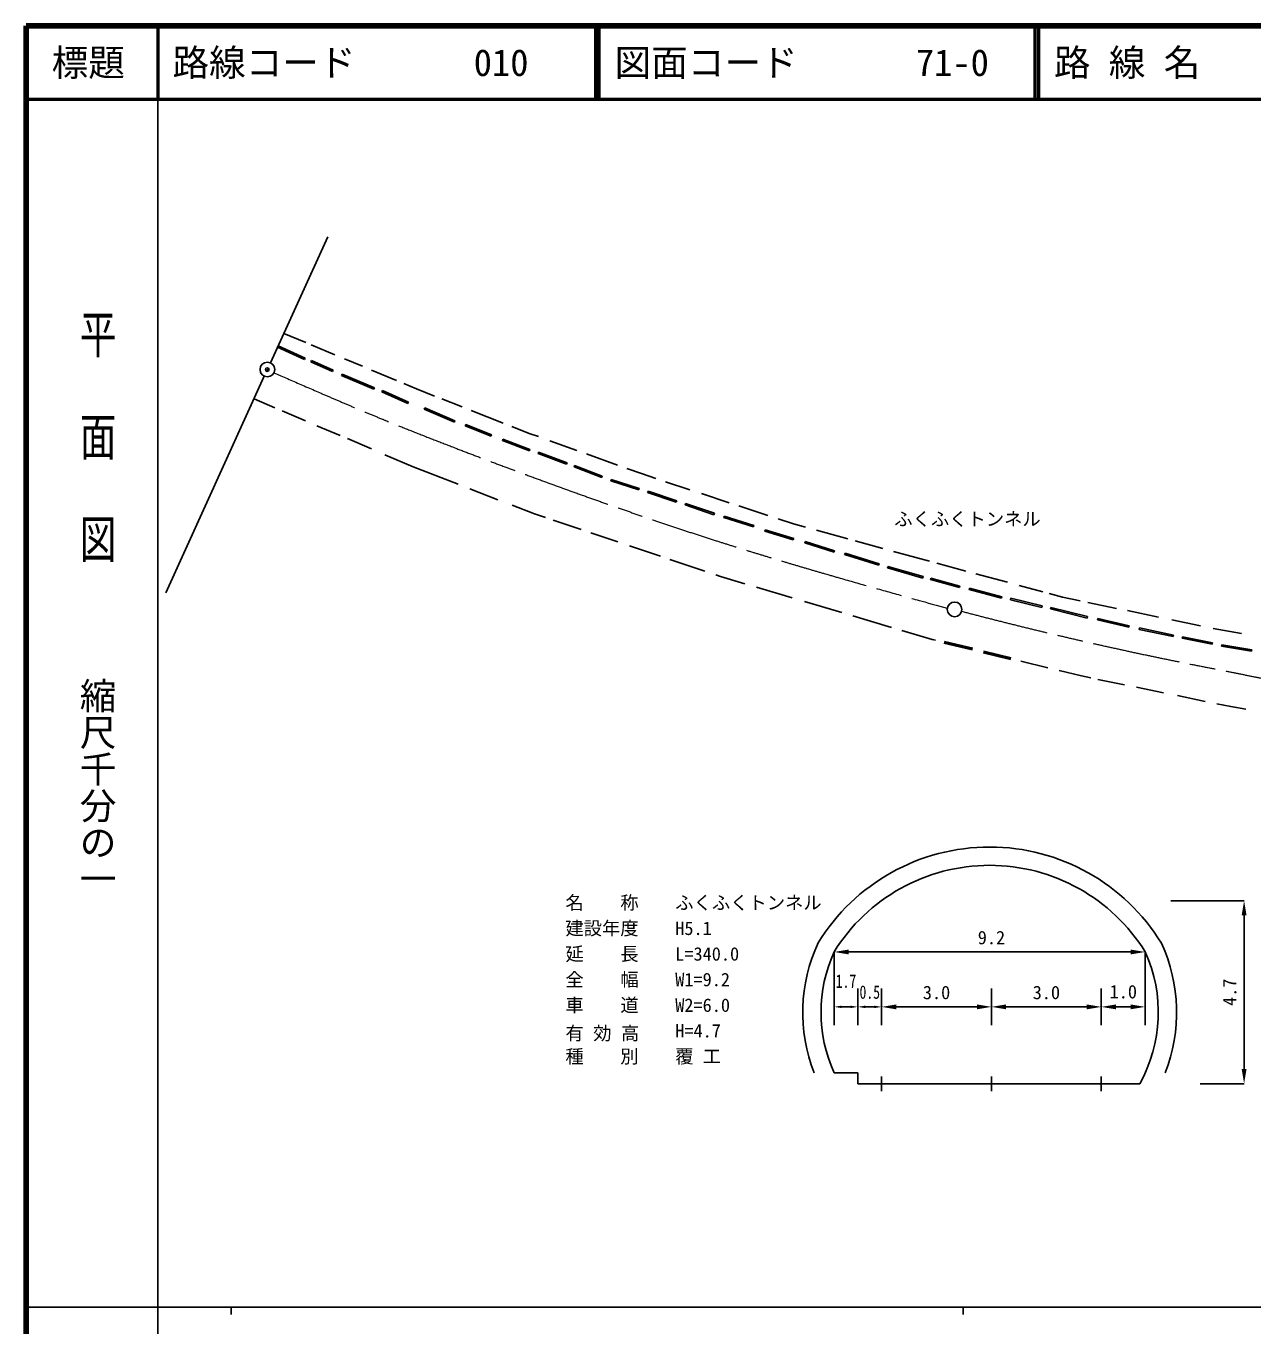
# Model space of a CAD drawing. Units: millimetres, scale not verified. Extents: x 40000 to 680000, y 20000 to 380000.
# Drawn here: x 40000 to 207562, y 202409 to 380000 of the extents above; entities that cross this region are included whole.
import ezdxf
from ezdxf.enums import TextEntityAlignment as Align

# ---------------------------------------------------------------- set-up
doc = ezdxf.new("R2010")
doc.units = ezdxf.units.MM
doc.header["$LTSCALE"] = 1000
doc.header["$PDMODE"] = 32
doc.header["$PDSIZE"] = 500
doc.linetypes.add('CHAIN', pattern=[18.5, 12, -1.5, 3.5, -1.5])
for name, color, linetype, lineweight in [('M-BGD', 7, 'Continuous', 25), ('M-BMK', 2, 'CHAIN', 13), ('M-BMK-SRVR', 3, 'Continuous', 25), ('M-STR-STR1', 1, 'Continuous', 25), ('M-TTL', 2, 'Continuous', 140), ('M-TTL-BAND', 7, 'Continuous', 25), ('M-TTL-FRAM', 2, 'Continuous', 50), ('M-TTL-LINE', 7, 'Continuous', 50)]:
    doc.layers.add(name, color=color, linetype=linetype, lineweight=lineweight)
doc.layers.add('M-OTRS', color=6, linetype='Continuous')
doc.layers.add('M-TTL-TXT', color=7, linetype='Continuous')
doc.styles.add('@ＭＳ ゴシック', font='')
doc.styles.add('ＭＳ ゴシック', font='')
doc.styles.get('@ＭＳ ゴシック').set_extended_font_data('@MS Gothic')
doc.styles.get('ＭＳ ゴシック').set_extended_font_data('MS Gothic')

msp = doc.modelspace()

# ---------------------------------------------------------------- hatches: boundary and pattern name
at = {"layer": 'M-STR-STR1'}
for points in [[(206351, 260505), (206018, 258505), (206684, 258505)], [(150351, 253505), (152351, 253172), (152351, 253839)], [(192851, 253505), (190851, 253839), (190851, 253172)], [(150351, 246005), (151351, 245839), (151351, 246172)], [(153601, 246005), (152601, 246172), (152601, 245839)], [(153601, 246005), (154601, 245839), (154601, 246172)], [(156851, 246005), (155851, 246172), (155851, 245839)], [(156851, 246005), (158851, 245672), (158851, 246339)], [(171851, 246005), (169851, 246339), (169851, 245672)], [(171851, 246005), (173851, 245672), (173851, 246339)], [(186851, 246005), (184851, 246339), (184851, 245672)], [(186851, 246005), (188851, 245672), (188851, 246339)], [(192851, 246005), (190851, 246339), (190851, 245672)], [(206351, 235505), (206684, 237505), (206018, 237505)]]:
    msp.add_hatch(color=256, dxfattribs=at).paths.add_polyline_path(points)

# ---------------------------------------------------------------- linework, layer by layer
at = {"layer": 'M-BGD'}
for p, q in [((78215, 336746), (75208, 338004)), ((74351, 336125), (74435, 336306)), ((78036, 334421), (74351, 336125)), ((74435, 336306), (78120, 334603)), ((82184, 335085), (78953, 336437)), ((78120, 334603), (78036, 334421)), ((78905, 334106), (78986, 334290)), ((81853, 332817), (78905, 334106)), ((78986, 334290), (81933, 333000)), ((85948, 333510), (83489, 334539)), ((81933, 333000), (81853, 332817)), ((83090, 332245), (83168, 332429)), ((87511, 330384), (83090, 332245)), ((83168, 332429), (87589, 330568)), ((90593, 331566), (87194, 332989)), ((87589, 330568), (87511, 330384)), ((93336, 330419), (91576, 331155)), ((95785, 329454), (93336, 330419)), ((73984, 327851), (71138, 329066)), ((88603, 330014), (88685, 330197)), ((92139, 328426), (88603, 330014)), ((88685, 330197), (92221, 328608)), ((92221, 328608), (92139, 328426)), ((99559, 327967), (96791, 329057)), ((78174, 326063), (74974, 327429)), ((94396, 327645), (94475, 327829)), ((98505, 325871), (94396, 327645)), ((94475, 327829), (98584, 326054)), ((105178, 325753), (100800, 327477)), ((82903, 324046), (79726, 325401)), ((98584, 326054), (98505, 325871)), ((99985, 325383), (100060, 325569)), ((103515, 323964), (99985, 325383)), ((100060, 325569), (103590, 324149)), ((108729, 324353), (106358, 325288)), ((87175, 322223), (83882, 323628)), ((103590, 324149), (103515, 323964)), ((105053, 323380), (105126, 323566)), ((108739, 321949), (105053, 323380)), ((105126, 323566), (108811, 322136)), ((109980, 323903), (108729, 324353)), ((115203, 322025), (111525, 323348)), ((108811, 322136), (108739, 321949)), ((109929, 321609), (109999, 321796)), ((113833, 320154), (109929, 321609)), ((109999, 321796), (113902, 320342)), ((120771, 320022), (116555, 321538)), ((92859, 319798), (89022, 321435)), ((99038, 317393), (92891, 319784)), ((113902, 320342), (113833, 320154)), ((114850, 319767), (114921, 319954)), ((118632, 318336), (114850, 319767)), ((114921, 319954), (118703, 318523)), ((118703, 318523), (118632, 318336)), ((119854, 317872), (119915, 318062)), ((119915, 318062), (123746, 316826)), ((124044, 318845), (122050, 319562)), ((126000, 318198), (124044, 318845)), ((104452, 315288), (100594, 316788)), ((123685, 316636), (119854, 317872)), ((123746, 316826), (123685, 316636)), ((124895, 316273), (124958, 316462)), ((128798, 314963), (124895, 316273)), ((124958, 316462), (128862, 315153)), ((130677, 316650), (127350, 317751)), ((136041, 314876), (132244, 316132)), ((109444, 313347), (106378, 314539)), ((128862, 315153), (128798, 314963)), ((130010, 314576), (130074, 314765)), ((133937, 313242), (130010, 314576)), ((130074, 314765), (134002, 313432)), ((141285, 313141), (137368, 314437)), ((110938, 312843), (109444, 313347)), ((134002, 313432), (133937, 313242)), ((135300, 312853), (135359, 313044)), ((139349, 311592), (135300, 312853)), ((135359, 313044), (139408, 311783)), ((144829, 311969), (142720, 312666)), ((115823, 311197), (111973, 312494)), ((139408, 311783), (139349, 311592)), ((140878, 310986), (140936, 311177)), ((144781, 309798), (140878, 310986)), ((140936, 311177), (144839, 309989)), ((146430, 311528), (144829, 311969)), ((152233, 309932), (147958, 311108)), ((120805, 309519), (117135, 310755)), ((144839, 309989), (144781, 309798)), ((146355, 309386), (146415, 309577)), ((150356, 308125), (146355, 309386)), ((146415, 309577), (150416, 308316)), ((157014, 308617), (153211, 309663)), ((126641, 307552), (122430, 308971)), ((150416, 308316), (150356, 308125)), ((151788, 307785), (151846, 307976)), ((156467, 306355), (151788, 307785)), ((151846, 307976), (156525, 306546)), ((163403, 306881), (158464, 308218)), ((132693, 305513), (127941, 307114)), ((156525, 306546), (156467, 306355)), ((157634, 305990), (157689, 306182)), ((162483, 304584), (157634, 305990)), ((157689, 306182), (162538, 304776)), ((168332, 305546), (164399, 306611)), ((134824, 304795), (134209, 305002)), ((138178, 303797), (134824, 304795)), ((162538, 304776), (162483, 304584)), ((163528, 304365), (163581, 304558)), ((167480, 303274), (163528, 304365)), ((163581, 304558), (167533, 303467)), ((174039, 304001), (169715, 305172)), ((144608, 301885), (139749, 303330)), ((167533, 303467), (167480, 303274)), ((168815, 303007), (168866, 303200)), ((173203, 301843), (168815, 303007)), ((168866, 303200), (173255, 302036)), ((173255, 302036), (173203, 301843)), ((178853, 302698), (175647, 303566)), ((181554, 301967), (179747, 302456)), ((183938, 301473), (181554, 301967)), ((151406, 299863), (146319, 301376)), ((174468, 301624), (174515, 301818)), ((178711, 300581), (174468, 301624)), ((174515, 301818), (178758, 300776)), ((178758, 300776), (178711, 300581)), ((179922, 300363), (179971, 300557)), ((184917, 299127), (179922, 300363)), ((179971, 300557), (184965, 299321)), ((188943, 300436), (185027, 301247)), ((194650, 299253), (190417, 300130)), ((158178, 297849), (152917, 299414)), ((184965, 299321), (184917, 299127)), ((186350, 298860), (186395, 299054)), ((190593, 297866), (186350, 298860)), ((186395, 299054), (190638, 298060)), ((200394, 298063), (196491, 298871)), ((163734, 296197), (159590, 297429)), ((190638, 298060), (190593, 297866)), ((192004, 297573), (192045, 297769)), ((196683, 296604), (192004, 297573)), ((192045, 297769), (196724, 296799)), ((196724, 296799), (196683, 296604)), ((206002, 297015), (202104, 297708)), ((164208, 296081), (163734, 296197)), ((197898, 296361), (197936, 296557)), ((201995, 295561), (197898, 296361)), ((197936, 296557), (202034, 295757)), ((202034, 295757), (201995, 295561)), ((203262, 295269), (203294, 295466)), ((207359, 294590), (203262, 295269)), ((203294, 295466), (207392, 294787)), ((179543, 292332), (175874, 293229)), ((207392, 294787), (207359, 294590)), ((184128, 291211), (181104, 291950)), ((185431, 290943), (184128, 291211)), ((190005, 290005), (186387, 290747)), ((195359, 288906), (191634, 289671)), ((201028, 287743), (197240, 288520)), ((204545, 287022), (202634, 287414)), ((206601, 286666), (204545, 287022))]:
    msp.add_line(p, q, dxfattribs=at)
at = {"layer": 'M-BMK'}
for centre, radius, start, end in [((302641, 812601), 530000, 255.25929, 259.2599), ((294759, 732612), 450000, 258.34838, 266.10071)]:
    msp.add_arc(centre, radius, start, end, dxfattribs=at)
msp.add_open_spline([(73860, 332633), (78772, 330484), (83684, 328335), (88644, 326301), (91979, 324933), (95335, 323617), (98699, 322322), (104763, 319989), (110853, 317726), (116973, 315546), (122699, 313506), (128452, 311539), (134242, 309688), (139261, 308083), (144307, 306564), (149368, 305097), (154840, 303512), (160329, 301986), (165818, 300461)], degree=3, knots=[0, 0, 0, 0, 1, 1, 1, 2, 2, 2, 3, 3, 3, 4, 4, 4, 5, 5, 5, 6, 6, 6, 6], dxfattribs=at)
at = {"layer": 'M-BMK-SRVR'}
for p, q in [((81217, 351204), (73375, 333979)), ((72542, 332150), (59083, 302588))]:
    msp.add_line(p, q, dxfattribs=at)
for centre in [(72964, 333076), (166806, 300304)]:
    msp.add_circle(centre, 1000, dxfattribs=at)
at = {"layer": 'M-OTRS'}
msp.add_point((72939, 333060), dxfattribs=at)
at = {"layer": 'M-STR-STR1'}
for p, q in [((196351, 260505), (206351, 260505)), ((206351, 258505), (206351, 237505)), ((150351, 253505), (150351, 243505)), ((190851, 253505), (152351, 253505)), ((192851, 253505), (192851, 243505)), ((153601, 243505), (153601, 248505)), ((156851, 243505), (156851, 248505)), ((171851, 243505), (171851, 248505)), ((186851, 243505), (186851, 248505)), ((151351, 246005), (152601, 246005)), ((154601, 246005), (155851, 246005)), ((158851, 246005), (169851, 246005)), ((173851, 246005), (184851, 246005)), ((188851, 246005), (190851, 246005)), ((150351, 237005), (153601, 237005)), ((153601, 235505), (153601, 237005)), ((156851, 236505), (156851, 234505)), ((171851, 236505), (171851, 234505)), ((186851, 236505), (186851, 234505)), ((171351, 235505), (153601, 235505)), ((171351, 235505), (192094, 235505)), ((200351, 235505), (206351, 235505))]:
    msp.add_line(p, q, dxfattribs=at)
for centre, radius, start, end in [((171598, 240343), 27500, 31.46452, 148.45407), ((171598, 240343), 25000, 31.7694, 148.2306), ((168570, 245255), 22500, 155.08948, 201.51019), ((174632, 245255), 22500, 338.48981, 24.80527), ((168570, 245255), 20000, 155.63802, 204.36198), ((174632, 245255), 20000, 330.8236, 24.36198)]:
    msp.add_arc(centre, radius, start, end, dxfattribs=at)
at = {"layer": 'M-TTL'}
for p, q in [((40000, 380000), (40000, 20000)), ((680000, 380000), (40000, 380000))]:
    msp.add_line(p, q, dxfattribs=at)
at = {"layer": 'M-TTL-BAND'}
for p, q in [((58000, 370000), (58000, 20000)), ((40000, 205000), (579000, 205000)), ((68000, 205000), (68000, 204000)), ((168000, 205000), (168000, 204000))]:
    msp.add_line(p, q, dxfattribs=at)
at = {"layer": 'M-TTL-FRAM'}
for p, q in [((169251, 294848), (165381, 295794)), ((174501, 293564), (170764, 294478))]:
    msp.add_line(p, q, dxfattribs=at)
at = {"layer": 'M-TTL-LINE'}
for p, q in [((58000, 380000), (58000, 370000)), ((117750, 380000), (117750, 370000)), ((118250, 380000), (118250, 370000)), ((177750, 380000), (177750, 370000)), ((178250, 380000), (178250, 370000)), ((40000, 370000), (680000, 370000))]:
    msp.add_line(p, q, dxfattribs=at)

# ---------------------------------------------------------------- texts
at = {"layer": 'M-STR-STR1', "style": 'ＭＳ ゴシック'}
for s, p in [('ふくふくトンネル', (158573, 311186)), ('名\u3000\u3000称', (113662, 258772)), ('ふくふくトンネル', (128662, 258772)), ('建設年度', (113662, 255272)), ('H5.1', (128662, 255272)), ('9.2', (169976, 254005)), ('延\u3000  長', (113662, 251772)), ('L=340.0', (128662, 251772)), ('全\u3000\u3000幅', (113662, 248272)), ('W1=9.2', (128662, 248272)), ('3.0', (162476, 246505)), ('3.0', (177476, 246505)), ('1.0', (187981, 246612)), ('車\u3000\u3000道', (113662, 244772)), ('W2=6.0', (128662, 244772)), ('H=4.7', (128662, 241272)), ('種\u3000\u3000別', (113662, 237772)), ('覆 工', (128662, 237772))]:
    msp.add_text(s, height=1833, dxfattribs=at).set_placement(p, align=Align.BOTTOM_LEFT)
at = {"layer": 'M-STR-STR1', "style": 'ＭＳ ゴシック', "width": 0.75}
for s, p in [('1.7', (150576, 248053)), ('0.5', (153826, 246561))]:
    msp.add_text(s, height=1833, dxfattribs=at).set_placement(p, align=Align.BOTTOM_LEFT)
at = {"layer": 'M-STR-STR1', "style": 'ＭＳ ゴシック'}
msp.add_text('4.7', height=1833, rotation=90, dxfattribs=at).set_placement((205851, 246130), align=Align.BOTTOM_LEFT)
at = {"layer": 'M-STR-STR1', "insert": (113662, 241272), "char_height": 1833, "attachment_point": 7, "style": 'ＭＳ ゴシック'}
msp.add_mtext('\\T1.52;有効高', dxfattribs=at)
at = {"layer": 'M-TTL-BAND', "style": '@ＭＳ ゴシック', "width": 1.4}
msp.add_text('平  面  図', height=3666, rotation=270, dxfattribs=at).set_placement((49777, 306475), align=Align.MIDDLE_RIGHT)
at = {"layer": 'M-TTL-BAND', "style": '@ＭＳ ゴシック'}
msp.add_text('縮尺千分の一', height=3666, rotation=270, dxfattribs=at).set_placement((49777, 261030), align=Align.MIDDLE_RIGHT)
at = {"layer": 'M-TTL-TXT', "style": 'ＭＳ ゴシック'}
msp.add_text('標題', height=3666, dxfattribs=at).set_placement((48500, 375000), align=Align.MIDDLE_CENTER)
for s, p in [('路線コード', (60000, 375000)), ('010', (101142, 375000)), ('図面コード', (120380, 375000)), ('71-0', (161521, 375000)), ('路 線 名', (180380, 375000))]:
    msp.add_text(s, height=3666, dxfattribs=at).set_placement(p, align=Align.MIDDLE_LEFT)

doc.saveas('drawing.dxf')
